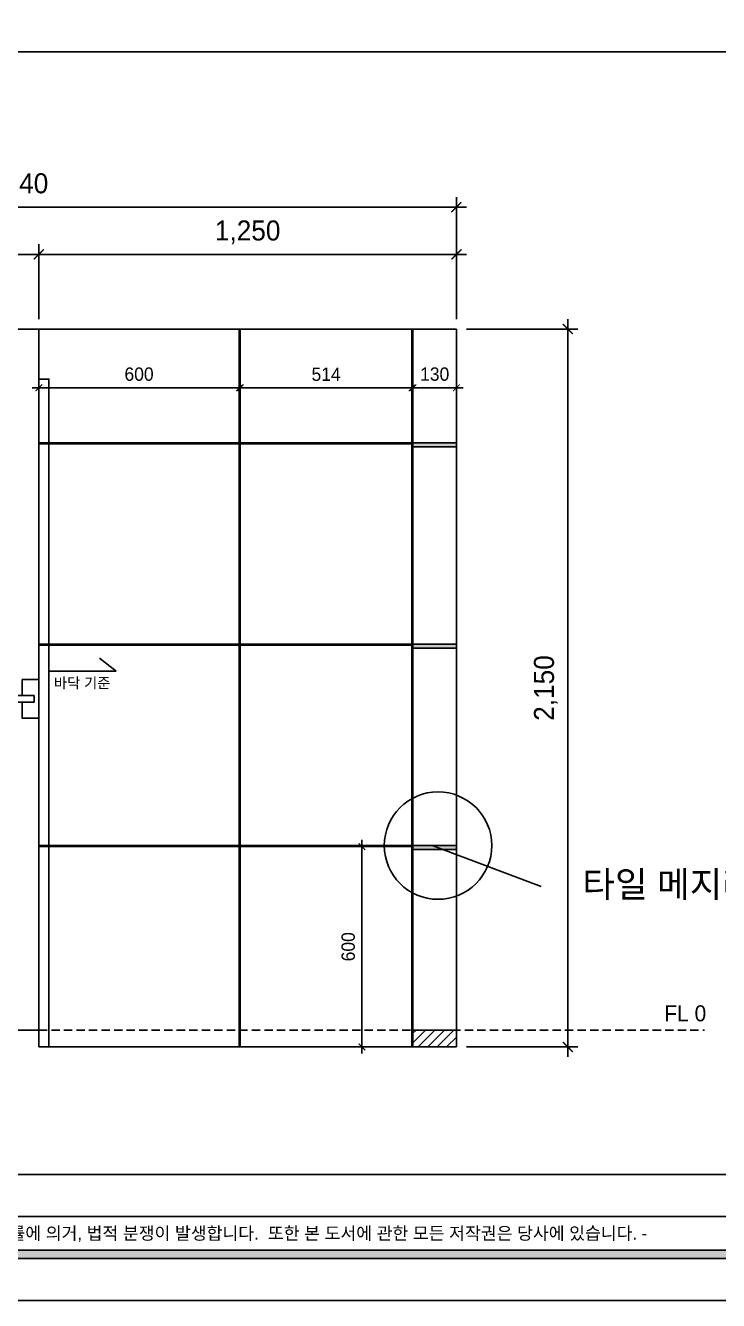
# Model space of a CAD drawing. Header units: millimetres. Extents: x 217202 to 745838, y -6815 to 171372.
# Drawn here: x 343971 to 346045, y 19552 to 23371 of the extents above; entities that cross this region are included whole.
import ezdxf
from ezdxf.enums import TextEntityAlignment as Align

# ---------------------------------------------------------------- set-up
doc = ezdxf.new("R2010")
doc.units = ezdxf.units.MM
doc.header["$PDMODE"] = 3
doc.linetypes.add('HIDDEN', pattern=[0.375, 0.25, -0.125])
doc.layers.get('DEFPOINTS').update_dxf_attribs({"color": 248})
for name, color, linetype in [('0-ELC TEXT', 7, 'Continuous'), ('03-WAL NEW', 3, 'Continuous'), ('06-FUR', 6, 'Continuous'), ('C-WALL1', 2, 'Continuous'), ('FORM(YOURNAME)-1', 1, 'Continuous'), ('FORM(YOURNAME)-11', 1, 'Continuous'), ('TOILET-1', 6, 'Continuous'), ('도면층4', 4, 'Continuous')]:
    doc.layers.add(name, color=color, linetype=linetype)
doc.styles.add('HY 울릉도 L', font='')
doc.styles.add('YOURNAME', font='HY울릉도M.TTF')
doc.styles.add('코레일둥고', font='Korail_Round_Gothic_Medium.ttf')
doc.styles.get('HY 울릉도 L').set_extended_font_data('HY울릉도L')
doc.linetypes.add('ZIGZAG', pattern='A,0.0001,-0.2,[131,ltypeshp.shx,S=0.2,R=0,X=-0.2,Y=0],-0.4,[131,ltypeshp.shx,S=0.2,R=180,X=0.2,Y=0],-0.2', length=0.8001)
doc.dimstyles.new('30', dxfattribs={"dimscale": 30, "dimtxt": 2, "dimasz": 1, "dimexe": 1, "dimexo": 1, "dimgap": 1, "dimtad": 1, "dimdec": 0, "dimrnd": 0.05, "dimdsep": 46, "dimlunit": 6, "dimtxsty": 'HY 울릉도 L', "dimblk": 'ARCHTICK', "dimcen": 2.5, "dimdle": 1, "dimclrd": 133, "dimclre": 133, "dimclrt": 30, "dimadec": 0, "dimazin": 0, "dimtfac": 1, "dimtdec": 0, "dimtix": 1, "dimtmove": 2, "dimatfit": 3, "dimldrblk": 'ARCHTICK', "dimfxl": 1, "dimlwd": -1, "dimlwe": -1, "dimarcsym": 0})

# ---------------------------------------------------------------- blocks, each defined once
blk = doc.blocks.new('_ArchTick')
at = {"color": 0, "linetype": 'ByBlock', "const_width": 0.15}
blk.add_lwpolyline([(-0.5, -0.5), (0.5, 0.5)], dxfattribs=at)
blk = doc.blocks.new('*D433')
at = {"layer": 'DEFPOINTS', "color": 0, "transparency": 16777216}
for p in [(344010.8, 22285.7), (344010.8, 22120.7), (344610.6, 22120.7)]:
    blk.add_point(p, dxfattribs=at)
at = {"layer": 'TOILET-1', "color": 30, "true_color": 0xeb7024, "transparency": 16777216}
for p, q in [((344010.8, 22140.7), (344010.8, 22305.7)), ((344610.6, 22140.7), (344610.6, 22305.7))]:
    blk.add_line(p, q, dxfattribs=at)
at = {"layer": 'TOILET-1', "color": 133, "transparency": 16777216}
blk.add_line((344630.6, 22285.7), (343990.8, 22285.7), dxfattribs=at)
at = {"layer": 'TOILET-1', "color": 133, "transparency": 16777216, "xscale": 20, "yscale": 20, "zscale": 20, "rotation": 180}
blk.add_blockref('_ArchTick', (344010.8, 22285.7), dxfattribs=at)
at = {"layer": 'TOILET-1', "color": 133, "transparency": 16777216, "xscale": 20, "yscale": 20, "zscale": 20}
blk.add_blockref('_ArchTick', (344610.6, 22285.7), dxfattribs=at)
at = {"layer": 'TOILET-1', "color": 30, "true_color": 0xeb7024, "transparency": 16777216, "insert": (344310.7, 22326.5), "char_height": 40, "attachment_point": 5, "style": 'HY 울릉도 L'}
blk.add_mtext('600', dxfattribs=at)
blk = doc.blocks.new('*D434')
at = {"layer": 'DEFPOINTS', "color": 0, "transparency": 16777216}
for p in [(344613.6, 22285.7), (344613.6, 22120.7), (345127.8, 22120.7)]:
    blk.add_point(p, dxfattribs=at)
at = {"layer": 'TOILET-1', "color": 30, "true_color": 0xeb7024, "transparency": 16777216}
for p, q in [((344613.6, 22140.7), (344613.6, 22305.7)), ((345127.8, 22140.7), (345127.8, 22305.7))]:
    blk.add_line(p, q, dxfattribs=at)
at = {"layer": 'TOILET-1', "color": 133, "transparency": 16777216}
blk.add_line((345147.8, 22285.7), (344593.6, 22285.7), dxfattribs=at)
at = {"layer": 'TOILET-1', "color": 133, "transparency": 16777216, "xscale": 20, "yscale": 20, "zscale": 20, "rotation": 180}
blk.add_blockref('_ArchTick', (344613.6, 22285.7), dxfattribs=at)
at = {"layer": 'TOILET-1', "color": 133, "transparency": 16777216, "xscale": 20, "yscale": 20, "zscale": 20}
blk.add_blockref('_ArchTick', (345127.8, 22285.7), dxfattribs=at)
at = {"layer": 'TOILET-1', "color": 30, "true_color": 0xeb7024, "transparency": 16777216, "insert": (344870.7, 22326.1), "char_height": 40, "attachment_point": 5, "style": 'HY 울릉도 L'}
blk.add_mtext('514', dxfattribs=at)
blk = doc.blocks.new('*D435')
at = {"layer": 'DEFPOINTS', "color": 0, "transparency": 16777216}
for p in [(345130.8, 22285.7), (345130.8, 22120.7), (345260.8, 22120.7)]:
    blk.add_point(p, dxfattribs=at)
at = {"layer": 'TOILET-1', "color": 30, "true_color": 0xeb7024, "transparency": 16777216}
for p, q in [((345130.8, 22140.7), (345130.8, 22305.7)), ((345260.8, 22140.7), (345260.8, 22305.7))]:
    blk.add_line(p, q, dxfattribs=at)
at = {"layer": 'TOILET-1', "color": 133, "transparency": 16777216}
for p, q in [((345130.8, 22285.7), (345110.8, 22285.7)), ((345260.8, 22285.7), (345130.8, 22285.7)), ((345260.8, 22285.7), (345280.8, 22285.7))]:
    blk.add_line(p, q, dxfattribs=at)
at = {"layer": 'TOILET-1', "color": 133, "transparency": 16777216, "xscale": 20, "yscale": 20, "zscale": 20}
blk.add_blockref('_ArchTick', (345130.8, 22285.7), dxfattribs=at)
at = {"layer": 'TOILET-1', "color": 133, "transparency": 16777216, "xscale": 20, "yscale": 20, "zscale": 20, "rotation": 180}
blk.add_blockref('_ArchTick', (345260.8, 22285.7), dxfattribs=at)
at = {"layer": 'TOILET-1', "color": 30, "true_color": 0xeb7024, "transparency": 16777216, "insert": (345195.8, 22326.6), "char_height": 40, "attachment_point": 5, "style": 'HY 울릉도 L'}
blk.add_mtext('130', dxfattribs=at)
blk = doc.blocks.new('*D436')
at = {"layer": '06-FUR', "color": 133, "transparency": 16777216}
for p, q in [((342620.8, 22491.7), (342620.8, 22856.8)), ((345260.8, 22491.7), (345260.8, 22856.8)), ((345290.8, 22826.8), (342590.8, 22826.8))]:
    blk.add_line(p, q, dxfattribs=at)
at = {"layer": 'DEFPOINTS', "color": 0, "transparency": 16777216}
for p in [(342620.8, 22826.8), (342620.8, 22461.7), (345260.8, 22461.7)]:
    blk.add_point(p, dxfattribs=at)
at = {"layer": '06-FUR', "color": 133, "transparency": 16777216, "xscale": 30, "yscale": 30, "zscale": 30, "rotation": 180}
blk.add_blockref('_ArchTick', (342620.8, 22826.8), dxfattribs=at)
at = {"layer": '06-FUR', "color": 133, "transparency": 16777216, "xscale": 30, "yscale": 30, "zscale": 30}
blk.add_blockref('_ArchTick', (345260.8, 22826.8), dxfattribs=at)
at = {"layer": '06-FUR', "color": 30, "transparency": 16777216, "insert": (343940.8, 22892.7), "char_height": 60, "attachment_point": 5, "style": 'HY 울릉도 L'}
blk.add_mtext('2,640', dxfattribs=at)
blk = doc.blocks.new('*D437')
at = {"layer": '06-FUR', "color": 133, "transparency": 16777216}
for p, q in [((343980.8, 22685.5), (345290.8, 22685.5)), ((344010.8, 22491.7), (344010.8, 22715.5)), ((345260.8, 22491.7), (345260.8, 22715.5))]:
    blk.add_line(p, q, dxfattribs=at)
at = {"layer": 'DEFPOINTS', "color": 0, "transparency": 16777216}
for p in [(345260.8, 22685.5), (344010.8, 22461.7), (345260.8, 22461.7)]:
    blk.add_point(p, dxfattribs=at)
at = {"layer": '06-FUR', "color": 133, "transparency": 16777216, "xscale": 30, "yscale": 30, "zscale": 30, "rotation": 180}
blk.add_blockref('_ArchTick', (344010.8, 22685.5), dxfattribs=at)
at = {"layer": '06-FUR', "color": 133, "transparency": 16777216, "xscale": 30, "yscale": 30, "zscale": 30}
blk.add_blockref('_ArchTick', (345260.8, 22685.5), dxfattribs=at)
at = {"layer": '06-FUR', "color": 30, "transparency": 16777216, "insert": (344635.8, 22751.4), "char_height": 60, "attachment_point": 5, "style": 'HY 울릉도 L'}
blk.add_mtext('1,250', dxfattribs=at)
blk = doc.blocks.new('*D439')
at = {"layer": '06-FUR', "color": 133, "transparency": 16777216}
for p, q in [((344040.8, 22685.5), (343235.8, 22685.5)), ((343265.8, 22491.7), (343265.8, 22715.5)), ((344010.8, 22491.7), (344010.8, 22715.5))]:
    blk.add_line(p, q, dxfattribs=at)
at = {"layer": 'DEFPOINTS', "color": 0, "transparency": 16777216}
for p in [(343265.8, 22685.5), (343265.8, 22461.7), (344010.8, 22461.7)]:
    blk.add_point(p, dxfattribs=at)
at = {"layer": '06-FUR', "color": 133, "transparency": 16777216, "xscale": 30, "yscale": 30, "zscale": 30, "rotation": 180}
blk.add_blockref('_ArchTick', (343265.8, 22685.5), dxfattribs=at)
at = {"layer": '06-FUR', "color": 133, "transparency": 16777216, "xscale": 30, "yscale": 30, "zscale": 30}
blk.add_blockref('_ArchTick', (344010.8, 22685.5), dxfattribs=at)
at = {"layer": '06-FUR', "color": 30, "transparency": 16777216, "insert": (343638.3, 22746.1), "char_height": 60, "attachment_point": 5, "style": 'HY 울릉도 L'}
blk.add_mtext('745', dxfattribs=at)
blk = doc.blocks.new('*D441')
at = {"layer": 'DEFPOINTS', "color": 0, "transparency": 16777216}
for p in [(345129.8, 20911.7), (344977.9, 20311.7), (345196, 20311.7)]:
    blk.add_point(p, dxfattribs=at)
at = {"layer": 'TOILET-1', "color": 133, "transparency": 16777216}
blk.add_line((344977.9, 20931.7), (344977.9, 20291.7), dxfattribs=at)
at = {"layer": 'TOILET-1', "color": 30, "true_color": 0xeb7024, "transparency": 16777216}
for p, q in [((345109.8, 20911.7), (344957.9, 20911.7)), ((345176, 20311.7), (344957.9, 20311.7))]:
    blk.add_line(p, q, dxfattribs=at)
at = {"layer": 'TOILET-1', "color": 133, "transparency": 16777216, "xscale": 20, "yscale": 20, "zscale": 20}
for p, rotation in [((344977.9, 20911.7), 90), ((344977.9, 20311.7), 270)]:
    blk.add_blockref('_ArchTick', p, dxfattribs=dict(at, rotation=rotation))
at = {"layer": 'TOILET-1', "color": 30, "true_color": 0xeb7024, "transparency": 16777216, "insert": (344937, 20611.7), "char_height": 40, "attachment_point": 5, "rotation": 90, "style": 'HY 울릉도 L'}
blk.add_mtext('600', dxfattribs=at)
blk = doc.blocks.new('FORM-ELEVATION')
at = {"layer": 'FORM(YOURNAME)-11'}
h = blk.add_hatch(color=256, dxfattribs=at)
h.dxf.hatch_style = 1
h.paths.add_polyline_path([(-10309, 35708), (71691, 35708), (71691, 35508), (-10309, 35508)])
h.paths.add_polyline_path([(-10309, -21492), (71691, -21492), (71691, -21692), (-10309, -21692)])
at = {"layer": 'DEFPOINTS', "color": 158}
blk.add_line((62481, -20692), (-10309, -20692), dxfattribs=at)
for points in [[(-10309, -21692), (71691, -21692), (71691, 35708), (-10309, 35708)], [(-8309, 33708), (61071, 33708), (61071, -19692), (-8309, -19692)]]:
    blk.add_lwpolyline(points, close=True, dxfattribs=at)
at = {"layer": 'FORM(YOURNAME)-11', "color": 250}
blk.add_lwpolyline([(-11309, -22692), (72691, -22692), (72691, 36708), (-11309, 36708)], close=True, dxfattribs=at)
at = {"layer": 'FORM(YOURNAME)-11'}
blk.add_lwpolyline([(-10309, -21492), (71691, -21492), (71691, -21692), (-10309, -21692)], close=True, dxfattribs=at)
at = {"layer": 'FORM(YOURNAME)-11', "color": 1, "style": 'YOURNAME'}
blk.add_text("- 본 도서는 어떠한 경우에도 무단으로 도용할 수 없으며 도용시 '지적재산권' 보호에 관한 법률에 의거, 법적 분쟁이 발생합니다.  또한 본 도서에 관한 모든 저작권은 당사에 있습니다. -", height=300, dxfattribs=at).set_placement((28146, -21092), align=Align.MIDDLE_CENTER)
at = {"layer": 'FORM(YOURNAME)-11', "color": 3, "style": 'YOURNAME'}
for tag, height, p in [('1', 450, (71041, -1219)), ('2', 450, (71041, -1863)), ('3', 450, (71041, -3150)), ('4', 450, (71041, -5081)), ('5', 515, (71041, -7398)), ('6', 515, (71041, -9650)), ('7', 515, (71041, -11903)), ('8', 515, (71041, -14155)), ('9', 515, (71041, -16408)), ('10', 515, (66791, -18596)), ('11', 515, (71041, -18660)), ('12', 515, (66791, -20848)), ('13', 515, (71041, -20848))]:
    blk.add_attdef(tag, text='', height=height, dxfattribs=at).set_placement(p, align=Align.MIDDLE_RIGHT)
blk = doc.blocks.new('*D786')
at = {"layer": '06-FUR', "color": 133, "transparency": 16777216}
for p, q in [((345594.4, 22491.7), (345594.4, 20281.7)), ((345290.8, 22461.7), (345624.4, 22461.7)), ((345290.8, 20311.7), (345624.4, 20311.7))]:
    blk.add_line(p, q, dxfattribs=at)
at = {"layer": 'DEFPOINTS', "color": 0, "transparency": 16777216}
for p in [(345260.8, 22461.7), (345260.8, 20311.7), (345594.4, 20311.7)]:
    blk.add_point(p, dxfattribs=at)
at = {"layer": '06-FUR', "color": 133, "transparency": 16777216, "xscale": 30, "yscale": 30, "zscale": 30}
for p, rotation in [((345594.4, 22461.7), 90), ((345594.4, 20311.7), 270)]:
    blk.add_blockref('_ArchTick', p, dxfattribs=dict(at, rotation=rotation))
at = {"layer": '06-FUR', "color": 30, "transparency": 16777216, "insert": (345528.5, 21386.7), "char_height": 60, "attachment_point": 5, "rotation": 90, "style": 'HY 울릉도 L'}
blk.add_mtext('2,150', dxfattribs=at)

msp = doc.modelspace()

# ---------------------------------------------------------------- hatches: boundary and pattern name
at = {"layer": '03-WAL NEW'}
h = msp.add_hatch(dxfattribs=at)
h.set_pattern_fill('_USER', color=8, scale=20, angle=45, pattern_type=0)
h.set_pattern_definition([(45, (20331.96, -27939.254), (-14.1421356, 14.1421356), [])])
h.paths.add_polyline_path([(345130.8, 20361.7), (345130.8, 20311.7), (345260.8, 20311.7), (345260.8, 20361.7)])
at = {"layer": 'C-WALL1'}
h = msp.add_hatch(dxfattribs=at)
h.set_pattern_fill('CROSS', color=8)
h.set_pattern_definition([(0, (20331.9604, -27939.254), (6.35, 6.35), [3.175, -9.525]), (90, (20333.548, -27940.8416), (-6.35, 6.35), [3.175, -9.525])])
h.paths.add_polyline_path([(345130.8, 20914.7), (345130.8, 20902.7), (345260.8, 20902.7), (345260.8, 20914.7)])
h.paths.add_polyline_path([(345130.8, 21517.7), (345130.8, 21505.7), (345260.8, 21505.7), (345260.8, 21517.7)])
h.paths.add_polyline_path([(345260.8, 22108.7), (345260.8, 22120.7), (345130.8, 22120.7), (345130.8, 22108.7)])

# ---------------------------------------------------------------- linework, layer by layer
at = {"layer": '0-ELC TEXT', "color": 240, "ltscale": 15, "true_color": 0xed1f24}
msp.add_line((345188, 20914.7), (345514.1, 20792), dxfattribs=at)
at = {"layer": '0-ELC TEXT', "color": 240, "linetype": 'ZIGZAG', "ltscale": 15, "true_color": 0xed1f24}
msp.add_circle((345205.8, 20914.7), 160.9, dxfattribs=at)
at = {"layer": 'C-WALL1'}
for p, q in [((348063.2, 23292.1), (339326.8, 23292.1)), ((345260.8, 22461.7), (342620.8, 22461.7)), ((344010.8, 22461.7), (344010.8, 20361.7)), ((345130.8, 20311.7), (345130.8, 22461.7)), ((345260.8, 20311.7), (345260.8, 22461.7)), ((344010.8, 20361.7), (342620.8, 20361.7)), ((344010.8, 20361.7), (342620.8, 20361.7)), ((344010.8, 20361.7), (344010.8, 20311.7)), ((344010.8, 20361.7), (344010.8, 20311.7)), ((345130.8, 20311.7), (345130.8, 20361.7)), ((345130.8, 20361.7), (345260.8, 20361.7)), ((344010.8, 20311.7), (345260.8, 20311.7))]:
    msp.add_line(p, q, dxfattribs=at)
at = {"layer": 'C-WALL1', "color": 8, "linetype": 'HIDDEN', "ltscale": 100}
msp.add_line((344010.8, 20361.7), (346003.5, 20361.7), dxfattribs=at)
at = {"layer": 'C-WALL1'}
for points in [[(344010.8, 21296.3), (344010.8, 22461.7), (343265.8, 22461.7), (343265.8, 20361.7), (344010.8, 20361.7), (344010.8, 20914.7)], [(343960.8, 21344.1), (343960.8, 21296.3), (344010.8, 21296.3), (344010.8, 21411.7), (343960.8, 21411.7), (343960.8, 21363.8)]]:
    msp.add_lwpolyline(points, dxfattribs=at)
for points in [[(344010.8, 20311.7), (344040.8, 20311.7), (344040.8, 22311.7), (344010.8, 22311.7)], [(345130.8, 22108.7), (345260.8, 22108.7), (345260.8, 22120.7), (345130.8, 22120.7)], [(345130.8, 21505.7), (345260.8, 21505.7), (345260.8, 21517.7), (345130.8, 21517.7)], [(343996.4, 21363.8), (343887.2, 21363.8), (343887.2, 21344.1), (343996.4, 21344.1)], [(345130.8, 20902.7), (345260.8, 20902.7), (345260.8, 20914.7), (345130.8, 20914.7)]]:
    msp.add_lwpolyline(points, close=True, dxfattribs=at)
at = {"layer": 'TOILET-1', "color": 30, "true_color": 0xeb7024}
for p, q in [((344610.6, 20311.7), (344610.6, 22461.7)), ((344613.6, 20311.7), (344613.6, 22461.7)), ((345127.8, 20311.7), (345127.8, 22461.7)), ((345130.8, 22120.7), (344010.8, 22120.7)), ((345130.8, 22117.7), (344010.8, 22117.7)), ((345130.8, 21517.7), (344010.8, 21517.7)), ((345130.8, 21514.7), (344010.8, 21514.7)), ((344242.5, 21436.7), (344192, 21476.3)), ((344040.8, 21436.7), (344242.5, 21436.7)), ((345130.8, 20914.7), (344010.8, 20914.7)), ((345130.8, 20911.7), (344010.8, 20911.7))]:
    msp.add_line(p, q, dxfattribs=at)
at = {"layer": 'TOILET-1', "color": 242, "true_color": 0xcd2027}
msp.add_line((345130.8, 20311.7), (344010.8, 20311.7), dxfattribs=at)

# ---------------------------------------------------------------- block references
at = {"layer": 'FORM(YOURNAME)-1', "xscale": 0.12592099337828, "yscale": 0.12592099337828, "zscale": 0.12592099337828}
msp.add_blockref('FORM-ELEVATION', (340373, 22409.6), dxfattribs=at)

# ---------------------------------------------------------------- texts
at = {"layer": '0-ELC TEXT', "color": 240, "true_color": 0xed1f24, "insert": (345458, 20967.8), "char_height": 77.834, "attachment_point": 1, "style": '코레일둥고'}
msp.add_mtext_dynamic_manual_height_columns('\\pxqr;{\\fGulim|b0|i0|c129|p50;*선반* \\P타일 메지라인 기준}', width=1017.886, gutter_width=4330.9, heights=[0], dxfattribs=at)
at = {"layer": 'TOILET-1', "color": 30, "true_color": 0xeb7024, "insert": (344224.9, 21417.4), "char_height": 31.414, "attachment_point": 3, "style": '코레일둥고'}
msp.add_mtext_dynamic_manual_height_columns('{\\fGulim|b0|i0|c129|p50;바닥 기준}', width=204.975, gutter_width=1748, heights=[0], dxfattribs=at)
at = {"layer": '도면층4', "color": 8, "style": '코레일둥고'}
msp.add_text('FL 0', height=47.92, dxfattribs=at).set_placement((345883.2, 20388.4))

# ---------------------------------------------------------------- dimensions: what is measured, and where the dimension line sits
at = {"layer": '06-FUR'}
for base, p1, p2, picture, middle in [((342620.8, 22826.8), (345260.8, 22461.7), (342620.8, 22461.7), '*D436', (343940.8, 22892.7)), ((343265.8, 22685.5), (344010.8, 22461.7), (343265.8, 22461.7), '*D439', (343638.3, 22746.1)), ((345260.8, 22685.5), (344010.8, 22461.7), (345260.8, 22461.7), '*D437', (344635.8, 22751.4))]:
    dim = msp.add_linear_dim(base=base, p1=p1, p2=p2, dimstyle='30', override={"dimfxl": 1.25}, dxfattribs=at)
    dim.commit()
    dim.dimension.update_dxf_attribs({"geometry": picture, "text_midpoint": middle})
dim = msp.add_linear_dim(base=(345594.4, 20311.7), p1=(345260.8, 22461.7), p2=(345260.8, 20311.7), angle=90, dimstyle='30', override={"dimfxl": 1.25}, dxfattribs=at)
dim.commit()
dim.dimension.update_dxf_attribs({"geometry": '*D786', "text_midpoint": (345528.5, 21386.7)})
at = {"layer": 'TOILET-1', "color": 30, "true_color": 0xeb7024}
for base, p1, p2, picture, middle in [((344010.8, 22285.7), (344610.6, 22120.7), (344010.8, 22120.7), '*D433', (344310.7, 22326.5)), ((344613.6, 22285.7), (345127.8, 22120.7), (344613.6, 22120.7), '*D434', (344870.7, 22326.1)), ((345130.8, 22285.7), (345260.8, 22120.7), (345130.8, 22120.7), '*D435', (345195.8, 22326.6))]:
    dim = msp.add_linear_dim(base=base, p1=p1, p2=p2, dimstyle='30', override={"dimscale": 20, "dimclre": 30, "dimclrt": 30, "dimfxl": 1.25}, dxfattribs=at)
    dim.commit()
    dim.dimension.update_dxf_attribs({"geometry": picture, "text_midpoint": middle})
dim = msp.add_linear_dim(base=(344977.9, 20311.7), p1=(345129.8, 20911.7), p2=(345196, 20311.7), angle=90, dimstyle='30', override={"dimscale": 20, "dimclre": 30, "dimclrt": 30, "dimfxl": 1.25}, dxfattribs=at)
dim.commit()
dim.dimension.update_dxf_attribs({"geometry": '*D441', "text_midpoint": (344937, 20611.7)})

doc.saveas('drawing.dxf')
